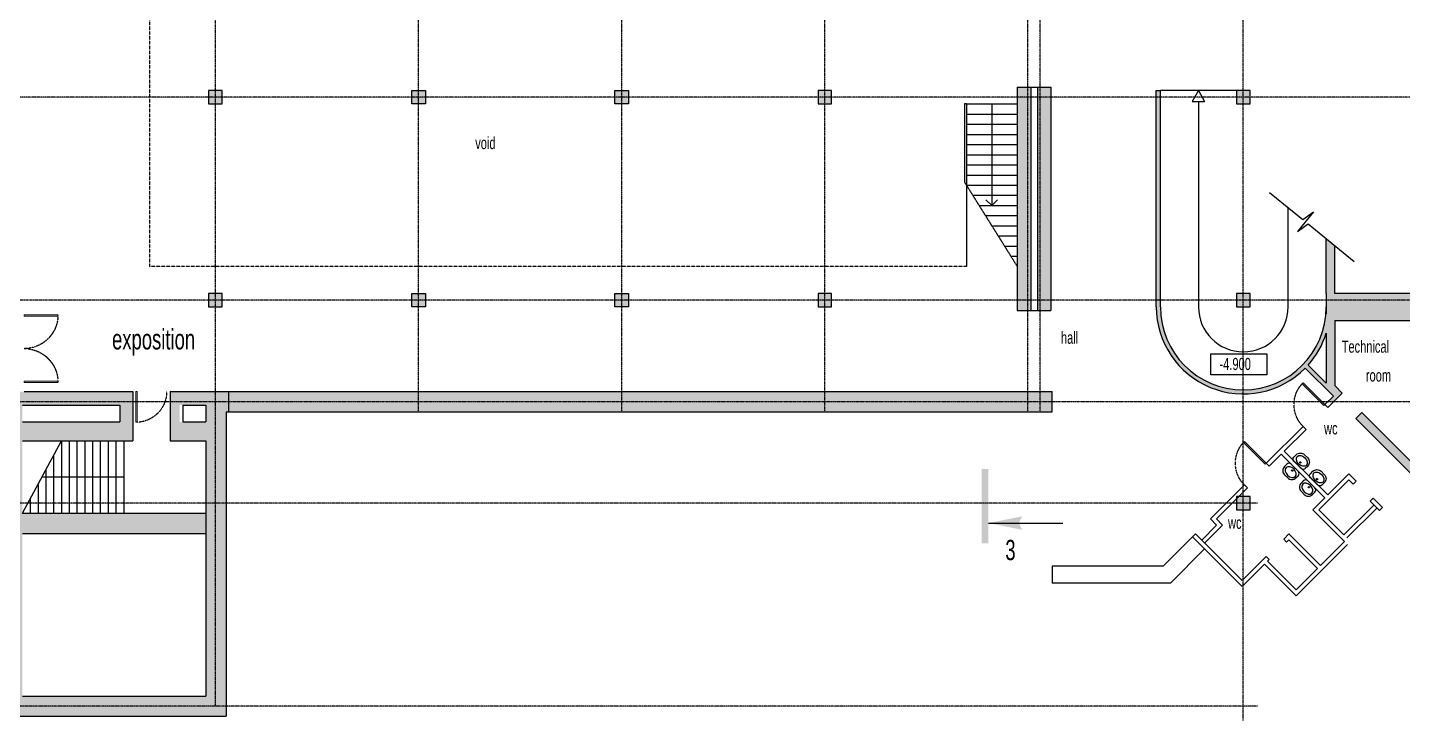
# Model space of a CAD drawing. Header units: millimetres. Extents: x 1991 to 138896, y 805 to 75693.
# Drawn here: x 63363 to 103976, y 1080 to 21566 of the extents above; entities that cross this region are included whole.
import ezdxf
from ezdxf.enums import TextEntityAlignment as Align

# ---------------------------------------------------------------- set-up
doc = ezdxf.new("R2010")
doc.units = ezdxf.units.MM
doc.linetypes.add('DASHDOT', pattern=[25.4, 12.7, -6.35, 0, -6.35])
doc.linetypes.add('HIDDEN2', pattern=[4.7625, 3.175, -1.5875])
for name, color, linetype in [('AXIS', 40, 'Continuous'), ('comunication', 250, 'Continuous'), ('Door', 14, 'Continuous'), ('gips', 3, 'Continuous'), ('Sanitari', 144, 'Continuous'), ('txt', 164, 'Continuous'), ('wall', 5, 'Continuous')]:
    doc.layers.add(name, color=color, linetype=linetype)
doc.layers.add('hatch', color=4, linetype='Continuous', lineweight=9)
doc.styles.add('ST_1', font='arial.ttf', dxfattribs={"width": 0.65, "height": 600})

# ---------------------------------------------------------------- blocks, each defined once
blk = doc.blocks.new('double 1000 door')
at = {"color": 0, "linetype": 'ByBlock', "lineweight": 5, "flags": 128}
for points in [[(0, 0), (0, 1000), (40, 1000), (40, 0), (0, 0)], [(2000, 0), (2000, 1000), (1960, 1000), (1960, 0), (2000, 0)]]:
    blk.add_lwpolyline(points, dxfattribs=at)
at = {"color": 30, "linetype": 'HIDDEN2', "lineweight": -3}
for centre, start, end in [((0, 0), 0, 90), ((2000, 0), 90, 180)]:
    blk.add_arc(centre, 1000, start, end, dxfattribs=at)
blk = doc.blocks.new('900door')
at = {"color": 0, "linetype": 'ByBlock', "lineweight": 5, "flags": 128}
blk.add_lwpolyline([(0, 0), (910, 0), (910, -40), (0, -40), (0, 0)], dxfattribs=at)
at = {"color": 30, "linetype": 'HIDDEN2', "lineweight": -3}
blk.add_arc((0, 0), 910, 270, 357.4778, dxfattribs=at)

msp = doc.modelspace()

# ---------------------------------------------------------------- hatches: boundary and pattern name
at = {"layer": 'hatch', "true_color": 0x83827c}
h = msp.add_hatch(color=8, dxfattribs=at)
h.dxf.hatch_style = 1
h.paths.add_polyline_path([(93593.9, 22204.6), (93193.9, 22204.6), (93193.9, 28804.6), (93593.9, 28804.6)])
h.paths.add_polyline_path([(93593.9, 13204.6), (93193.9, 13204.6), (93193.9, 19804.6), (93593.9, 19804.6)])
h.paths.add_polyline_path([(92993.9, 22204.6), (92593.9, 22204.6), (92593.9, 28804.6), (92993.9, 28804.6)])
h.paths.add_polyline_path([(92993.9, 13204.6), (92593.9, 13204.6), (92593.9, 19804.6), (92993.9, 19804.6)])
h = msp.add_hatch(color=8, dxfattribs=at)
h.dxf.hatch_style = 1
h.paths.add_polyline_path([(69113.9, 19704.6), (68713.9, 19704.6), (68713.9, 19304.6), (69113.9, 19304.6)])
h.paths.add_polyline_path([(69113.9, 13704.6), (68713.9, 13704.6), (68713.9, 13304.6), (69113.9, 13304.6)])
h.paths.add_polyline_path([(75113.9, 19704.6), (74713.9, 19704.6), (74713.9, 19304.6), (75113.9, 19304.6)])
h.paths.add_polyline_path([(75113.9, 13704.6), (74713.9, 13704.6), (74713.9, 13304.6), (75113.9, 13304.6)])
h.paths.add_polyline_path([(81113.9, 19704.6), (80713.9, 19704.6), (80713.9, 19304.6), (81113.9, 19304.6)])
h.paths.add_polyline_path([(81113.9, 13704.6), (80713.9, 13704.6), (80713.9, 13304.6), (81113.9, 13304.6)])
h.paths.add_polyline_path([(87113.9, 19704.6), (86713.9, 19704.6), (86713.9, 19304.6), (87113.9, 19304.6)])
h.paths.add_polyline_path([(87113.9, 13704.6), (86713.9, 13704.6), (86713.9, 13304.6), (87113.9, 13304.6)])
h = msp.add_hatch(color=8, dxfattribs=at)
h.dxf.hatch_style = 1
h.paths.add_polyline_path([(96823.9, 19504.6), (96698.9, 19504.6), (96698.9, 13504.6), (96823.9, 13504.6)])
h.paths.add_polyline_path([(96823.9, 19704.6), (96698.9, 19704.6), (96698.9, 19504.6), (96823.9, 19504.6)])
h = msp.add_hatch(color=8, dxfattribs=at)
h.dxf.hatch_style = 1
h.paths.add_polyline_path([(99473.9, 19704.6), (99073.9, 19704.6), (99073.9, 19304.6), (99473.9, 19304.6)])
h.paths.add_polyline_path([(99473.9, 13704.6), (99073.9, 13704.6), (99073.9, 13304.6), (99473.9, 13304.6)])
h.paths.add_polyline_path([(99473.9, 7704.6), (99073.9, 7704.6), (99073.9, 7304.6), (99473.9, 7304.6)])
h = msp.add_hatch(color=8, dxfattribs=at)
h.dxf.hatch_style = 1
h.paths.add_polyline_path([(105273.9, 13773.3), (105205.2, 13704.6), (104973.9, 13704.6), (101973.9, 13704.6), (101973.9, 15117.4), (101723.9, 15321.8), (101723.9, 13704.6), (101723.9, 13504.6), (105273.9, 13504.6)])
h.paths.add_polyline_path([(106461.2, 14423.2), (106192.5, 14691.9), (105273.9, 13773.3), (105273.9, 13504.6), (105573.9, 13504.6), (105573.9, 13535.9)])
h = msp.add_hatch(color=8, dxfattribs=at)
h.dxf.hatch_style = 1
h.paths.add_polyline_path([(66473.9, 10804.6), (38638.1, 10804.6), (36113.9, 13328.9), (36113.9, 13704.6), (35738.1, 13704.6), (35313.9, 13280.4), (38389.6, 10204.6), (62633.9, 10204.6), (62633.9, 8802.4), (63213.9, 8802.4), (63213.9, 9344.6), (66473.9, 9344.6), (66473.9, 10404.6)])
h.paths.add_polyline_path([(63213.9, 10404.6), (66093.9, 10404.6), (66093.9, 9904.6), (63213.9, 9904.6)], flags=16)
h = msp.add_hatch(color=8, dxfattribs=at)
h.dxf.hatch_style = 1
h.paths.add_polyline_path([(105573.9, 10504.6), (105273.9, 10504.6), (105273.9, 7328.8), (105573.9, 7028.8)])
h.paths.add_polyline_path([(105273.9, 10504.6), (104973.9, 10504.6), (104973.9, 7982.5), (102771.5, 10185.2), (102594.7, 10008.4), (105273.9, 7328.8)])
h.paths.add_polyline_path([(105273.9, 13504.6), (101723.9, 13504.6), (101723.9, 13304.6, -0.4142136), (99273.9, 10854.6), (99273.9, 10734.6, 0.2002309), (101100.3, 11496.6), (101933.6, 10669.6), (101768.6, 10504.6), (101945.4, 10504.6), (102198.8, 10758), (101973.9, 10982.9), (101973.9, 12904.6), (104973.9, 12904.6), (104973.9, 10504.6), (105273.9, 10504.6)])
h.paths.add_polyline_path([(101723.9, 11055.2), (101186.1, 11587.6, 0.1066205), (101723.9, 12528.5)], flags=16)
h.paths.add_polyline_path([(105573.9, 13504.6), (105273.9, 13504.6), (105273.9, 10504.6), (105573.9, 10504.6)])
h.paths.add_polyline_path([(96823.9, 13304.6), (96823.9, 13504.6), (96698.9, 13504.6), (96703.9, 13304.6, 0.4142136), (99273.9, 10734.6), (99273.9, 10854.6, -0.4142136)])
h = msp.add_hatch(color=8, dxfattribs=at)
h.dxf.hatch_style = 1
h.paths.add_polyline_path([(68633.9, 10404.6), (67853.9, 10404.6), (67853.9, 9904.6), (68633.9, 9904.6)], flags=16)
h.paths.add_polyline_path([(69299.7, 10804.6), (67573.9, 10804.6), (67573.9, 9344.6), (68633.9, 9344.6), (69233.9, 9385.1), (69233.9, 10204.6), (69299.7, 10204.6)])
h = msp.add_hatch(color=8, dxfattribs=at)
h.dxf.hatch_style = 1
h.paths.add_polyline_path([(74913.9, 10504.6), (69299.7, 10504.6), (69299.7, 10204.6), (74913.9, 10204.6)])
h.paths.add_polyline_path([(74913.9, 10804.6), (69299.7, 10804.6), (69299.7, 10504.6), (74913.9, 10504.6)])
h.paths.add_polyline_path([(80913.9, 10504.6), (74913.9, 10504.6), (74913.9, 10204.6), (80913.9, 10204.6)])
h.paths.add_polyline_path([(80913.9, 10804.6), (74913.9, 10804.6), (74913.9, 10504.6), (80913.9, 10504.6)])
h.paths.add_polyline_path([(86913.9, 10804.6), (80913.9, 10804.6), (80913.9, 10504.6), (86913.9, 10504.6)])
h.paths.add_polyline_path([(86913.9, 10504.6), (80913.9, 10504.6), (80913.9, 10204.6), (86913.9, 10204.6)])
h.paths.add_polyline_path([(92913.9, 10504.6), (86913.9, 10504.6), (86913.9, 10204.6), (92913.9, 10204.6)])
h.paths.add_polyline_path([(92913.9, 10804.6), (86913.9, 10804.6), (86913.9, 10504.6), (92913.9, 10504.6)])
h.paths.add_polyline_path([(93623.9, 10804.6), (93273.9, 10804.6), (93273.9, 10504.6), (93623.9, 10504.6)])
h.paths.add_polyline_path([(93273.9, 10804.6), (92913.9, 10804.6), (92913.9, 10504.6), (93273.9, 10504.6)])
h.paths.add_polyline_path([(93273.9, 10504.6), (92913.9, 10504.6), (92913.9, 10204.6), (93273.9, 10204.6)])
h.paths.add_polyline_path([(93623.9, 10504.6), (93273.9, 10504.6), (93273.9, 10204.6), (93623.9, 10204.6)])
h = msp.add_hatch(color=8, dxfattribs=at)
h.dxf.hatch_style = 1
h.paths.add_polyline_path([(62633.9, 7204.6), (63213.9, 7204.6), (63213.9, 8834), (62633.9, 8834)])
h.paths.add_polyline_path([(68633.9, 6604.6), (68633.9, 7204.6), (63213.9, 7204.6), (62633.9, 7204.6), (62633.9, 1304.6), (68613.9, 1304.6), (68613.9, 1804.6), (63213.9, 1804.6), (63213.9, 6604.6)])
h.paths.add_polyline_path([(68633.9, 4969.7), (69233.9, 6922.4), (69233.9, 9385.1), (68633.9, 9344.6)])
h.paths.add_polyline_path([(69233.9, 6922.4), (68633.9, 4969.7), (68633.9, 1804.6), (68613.9, 1804.6), (68613.9, 1304.6), (62633.9, 1304.6), (62633.9, 1204.6), (69233.9, 1204.6)])

# ---------------------------------------------------------------- linework, layer by layer
at = {"color": 18, "true_color": 0x000000}
for p, q in [((99073.9, 19704.6), (96823.9, 19704.6)), ((97948.9, 19704.6), (97765.4, 19381.7)), ((97948.9, 19704.6), (98132.3, 19381.7)), ((97948.9, 19381.7), (97948.9, 13304.6)), ((100598.9, 13304.6), (100598.9, 16225.3))]:
    msp.add_line(p, q, dxfattribs=at)
at = {"color": 18, "lineweight": -3, "true_color": 0x000000}
msp.add_line((97765.4, 19381.7), (98132.3, 19381.7), dxfattribs=at)
at = {"color": 18, "true_color": 0x000000, "flags": 128}
msp.add_lwpolyline([(100049.8, 16690.3), (101030.5, 15888.6), (101344.1, 16114.2), (100871.7, 15536.4), (101185.3, 15762), (102549.8, 14646.5)], dxfattribs=at)
at = {"color": 18, "true_color": 0x000000}
msp.add_arc((99273.9, 13304.6), 1325, 180, 0, dxfattribs=at)
at = {"layer": 'AXIS', "color": 40, "linetype": 'DASHDOT'}
for p, q in [((99273.9, 1080.4), (99273.9, 44733)), ((68913.9, 1504.6), (68913.9, 43043.5)), ((74913.9, 10204.6), (74913.9, 43043.5)), ((80913.9, 10204.6), (80913.9, 43043.5)), ((86913.9, 10204.6), (86913.9, 43043.5)), ((92913.9, 10204.6), (92913.9, 43043.5)), ((93273.9, 10204.6), (93273.9, 43043.5)), ((117698.1, 19504.6), (3391, 19504.6)), ((111698.1, 13504.6), (3391, 13504.6)), ((108698.1, 10504.6), (3391, 10504.6)), ((99698.1, 7504.6), (3391, 7504.6)), ((99698.1, 1504.6), (3391, 1504.6))]:
    msp.add_line(p, q, dxfattribs=at)
at = {"layer": 'comunication', "color": 18, "linetype": 'HIDDEN2', "true_color": 0x000000}
for p, q in [((66963.9, 24204.6), (66963.9, 14504.6)), ((91043.9, 16984.6), (92593.9, 14504.6)), ((91093.9, 14504.6), (66963.9, 14504.6))]:
    msp.add_line(p, q, dxfattribs=at)
at = {"layer": 'comunication', "color": 18, "true_color": 0x000000}
for p, q in [((91043.9, 19304.6), (91043.9, 16984.6)), ((91093.9, 19304.6), (91043.9, 19304.6)), ((91093.9, 19304.6), (92593.9, 19304.6)), ((91093.9, 19304.6), (91093.9, 16904.6)), ((91093.9, 19304.6), (91093.9, 16904.6)), ((91843.9, 19304.6), (91843.9, 16304.6)), ((91093.9, 19004.6), (92593.9, 19004.6)), ((91093.9, 18704.6), (92593.9, 18704.6)), ((91093.9, 18404.6), (92593.9, 18404.6)), ((91093.9, 18104.6), (92593.9, 18104.6)), ((91093.9, 17804.6), (92593.9, 17804.6)), ((91093.9, 17504.6), (92593.9, 17504.6)), ((91093.9, 17204.6), (92593.9, 17204.6)), ((91093.9, 16904.6), (92593.9, 16904.6)), ((91093.9, 16904.6), (91093.9, 14504.6)), ((91281.4, 16604.6), (92593.9, 16604.6)), ((91468.9, 16304.6), (92593.9, 16304.6)), ((91843.9, 16304.6), (91672.8, 16475.7)), ((91843.9, 16304.6), (92015, 16475.7)), ((91656.4, 16004.6), (92593.9, 16004.6)), ((91843.9, 15704.6), (92593.9, 15704.6)), ((92031.4, 15404.6), (92593.9, 15404.6)), ((92218.9, 15104.6), (92593.9, 15104.6)), ((92406.4, 14804.6), (92593.9, 14804.6)), ((63213.9, 7204.6), (64363.9, 9344.6)), ((64363.9, 9344.6), (64363.9, 7204.6)), ((64593.9, 9344.6), (64593.9, 7204.6)), ((64823.9, 9344.6), (64823.9, 7204.6)), ((65053.9, 9344.6), (65053.9, 7204.6)), ((65283.9, 9344.6), (65283.9, 7204.6)), ((65513.9, 9344.6), (65513.9, 7204.6)), ((65743.9, 9344.6), (65743.9, 7204.6)), ((65973.9, 9344.6), (65973.9, 7204.6)), ((66203.9, 9344.6), (66203.9, 7204.6)), ((64133.9, 8916.6), (64133.9, 7204.6)), ((66203.9, 8274.6), (63788.9, 8274.6)), ((63903.9, 8488.6), (63903.9, 7204.6)), ((63673.9, 8060.6), (63673.9, 7204.6)), ((63443.9, 7632.6), (63443.9, 7204.6))]:
    msp.add_line(p, q, dxfattribs=at)
at = {"layer": 'gips'}
for p, q in [((101681.8, 10417.9), (101770.2, 10329.5)), ((99950.2, 8686.1), (101038.3, 9774.5)), ((101038.3, 9774.5), (101126.7, 9686.1)), ((100480.5, 9039.7), (101126.7, 9686.1)), ((100038.5, 8597.8), (100392.1, 8951.3)), ((100392.1, 8951.3), (101682.4, 7660.8)), ((100480.5, 9039.7), (101770.8, 7749.2)), ((99950.2, 8686.1), (100038.5, 8597.8)), ((101505.6, 7307.3), (102393, 8194.7)), ((101770.8, 7749.2), (102393.1, 8371.5)), ((102393, 8194.7), (102516.8, 8070.9)), ((102393.1, 8371.5), (102605.2, 8159.3)), ((102516.8, 8070.9), (102605.2, 8159.3)), ((99306.7, 8042.7), (98302.5, 7038.7)), ((99395.1, 7954.3), (98479.3, 7038.7)), ((99306.7, 8042.7), (99395.1, 7954.3)), ((101328.9, 7307.3), (101682.4, 7660.8)), ((102248, 6564.7), (103135.5, 7452.2)), ((102336.4, 6476.4), (103223.9, 7363.8)), ((103018.8, 7568.9), (103107.2, 7657.3)), ((103018.8, 7568.9), (103294.6, 7293.1)), ((103107.2, 7657.3), (103382.9, 7381.5)), ((103294.6, 7293.1), (103382.9, 7381.5)), ((98302.5, 7038.7), (98486.4, 6854.8)), ((98479.3, 7038.7), (98663.2, 6854.7)), ((101328.9, 7307.3), (102265.7, 6370.3)), ((101505.6, 7307.3), (102248, 6564.7)), ((97864.1, 6600.3), (97775.7, 6511.9)), ((97775.7, 6511.9), (99242.8, 5044.6)), ((97864.1, 6600.3), (99242.8, 5221.4)), ((98048, 6416.3), (98486.4, 6854.8)), ((98136.4, 6327.9), (98663.2, 6854.7)), ((100466.2, 6444.5), (100621.8, 6600.1)), ((100621.8, 6600.1), (101558.6, 5663.2)), ((100554.6, 6356.1), (100466.2, 6444.5)), ((100554.6, 6356.1), (100621.8, 6423.3)), ((100621.8, 6423.3), (101470.2, 5574.8)), ((100833.8, 4761.6), (102354.1, 6281.9)), ((101558.6, 5663.2), (102265.7, 6370.3)), ((99242.8, 5221.4), (99945.9, 5924.3)), ((99242.8, 5044.6), (99897, 5698.6)), ((99896.9, 5698.6), (100833.8, 4761.6)), ((100034.3, 5835.8), (99945.9, 5924.3)), ((99985.4, 5786.9), (100034.3, 5835.8)), ((99985.4, 5786.9), (100833.8, 4938.4)), ((100833.8, 4938.4), (101470.2, 5574.8))]:
    msp.add_line(p, q, dxfattribs=at)
at = {"layer": 'Sanitari'}
for points in [[(100767.4, 8866), (100839.1, 8937.6, -0.4142136), (101080.9, 8937.6), (101176.7, 8841.8, -0.4142136), (101176.7, 8600), (101105.1, 8528.3, -0.4142136), (100984.1, 8528.3), (100767.4, 8745, -0.4142136)], [(100561.9, 8660.5), (100490.2, 8588.8, 0.4142136), (100490.2, 8347), (100586.1, 8251.1, 0.4142136), (100827.9, 8251.1), (100899.6, 8322.8, 0.4142136), (100899.6, 8443.7), (100682.8, 8660.5, 0.4142136)], [(101051.9, 8170.4), (100980.2, 8098.8, 0.4142136), (100980.2, 7856.9), (101076.1, 7761.1, 0.4142136), (101317.9, 7761.1), (101389.6, 7832.8, 0.4142136), (101389.6, 7953.7), (101172.8, 8170.4, 0.4142136)], [(101257.4, 8375.9), (101329.1, 8447.6, -0.4142136), (101570.9, 8447.6), (101666.8, 8351.7, -0.4142136), (101666.8, 8109.9), (101595.1, 8038.2, -0.4142136), (101474.2, 8038.2), (101257.4, 8255, -0.4142136)]]:
    msp.add_lwpolyline(points, format="xyb", close=True, dxfattribs=at)
for centre in [(100961.5, 8708.1), (100719.8, 8466.3), (101451.6, 8218.1), (101209.8, 7976.3)]:
    msp.add_circle(centre, 20, dxfattribs=at)
for centre in [(101004, 8753.5), (101494, 8263.5)]:
    msp.add_ellipse(centre, major_axis=(-134.5, 134.5), ratio=0.6782786, dxfattribs=at)
at = {"layer": 'Sanitari', "extrusion": (0, 0, -1)}
for centre in [(100674.3, 8423.9), (101164.3, 7933.9)]:
    msp.add_ellipse(centre, major_axis=(-134.5, 134.5), ratio=0.6782786, dxfattribs=at)
at = {"layer": 'txt'}
msp.add_line((91743.7, 6916.8), (93943.7, 6916.8), dxfattribs=at)
msp.add_lwpolyline([(98311.2, 11918.7), (99966.2, 11918.7), (99966.2, 11294), (98311.2, 11294)], close=True, dxfattribs=at)
for points in [[(91743.7, 6316.8), (91543.7, 6316.8), (91743.7, 8516.8), (91543.7, 8516.8)], [(91743.7, 6916.8), (92743.7, 7116.8), (92743.7, 6716.8), (92643.7, 6916.8)]]:
    msp.add_solid(points, dxfattribs=at)
at = {"layer": 'wall'}
for p, q in [((92593.9, 19804.6), (93593.9, 19804.6)), ((92593.9, 19804.6), (93593.9, 19804.6)), ((92593.9, 19804.6), (92593.9, 13204.6)), ((92993.9, 19804.6), (92993.9, 13204.6)), ((93193.9, 19804.6), (93193.9, 13204.6)), ((93593.9, 19804.6), (93593.9, 13204.6)), ((96698.9, 13304.6), (96698.9, 19704.6)), ((96698.9, 19704.6), (96823.9, 19704.6)), ((96823.9, 13304.6), (96823.9, 19704.6)), ((101723.9, 13704.6), (101723.9, 15321.8)), ((101973.9, 13704.6), (101973.9, 15117.4)), ((101723.9, 13704.6), (101723.9, 13104.6)), ((104973.9, 13704.6), (101973.9, 13704.6)), ((92593.9, 13204.6), (93593.9, 13204.6)), ((101973.9, 12904.6), (101973.9, 10982.9)), ((101973.9, 12904.6), (104973.9, 12904.6)), ((101723.9, 12528.5), (101723.9, 11055.2)), ((101933.6, 10669.6), (101100.3, 11496.6)), ((101723.9, 11055.2), (101186.1, 11587.6)), ((101973.9, 10982.9), (102198.8, 10758)), ((63263.9, 10804.6), (66473.9, 10804.6)), ((66473.9, 10804.6), (66473.9, 10404.6)), ((67573.9, 10804.6), (93623.9, 10804.6)), ((67573.9, 10804.6), (67573.9, 10404.6)), ((69299.7, 10804.6), (69299.7, 10204.6)), ((93623.9, 10204.6), (93623.9, 10804.6)), ((101681.8, 10417.9), (101933.6, 10669.6)), ((101770.2, 10329.5), (102198.8, 10758)), ((63213.9, 10404.6), (66093.9, 10404.6)), ((66093.9, 10404.6), (66093.9, 9904.6)), ((66473.9, 10404.6), (66473.9, 9344.6)), ((67573.9, 10404.6), (67573.9, 9344.6)), ((67953.9, 10404.6), (68633.9, 10404.6)), ((67953.9, 10404.6), (67953.9, 9904.6)), ((68633.9, 10404.6), (68633.9, 9904.6)), ((69233.9, 10204.6), (93623.9, 10204.6)), ((69233.9, 10204.6), (69233.9, 1204.6)), ((101681.8, 10417.9), (101770.2, 10329.5)), ((102594.7, 10008.4), (102771.5, 10185.2)), ((102771.5, 10185.2), (104973.9, 7982.5)), ((63213.9, 9904.6), (66093.9, 9904.6)), ((67953.9, 9904.6), (68633.9, 9904.6)), ((102594.7, 10008.4), (105573.9, 7028.8)), ((63213.9, 9344.6), (66473.9, 9344.6)), ((67573.9, 9344.6), (68633.9, 9344.6)), ((68633.9, 9344.6), (68633.9, 1804.6)), ((63213.9, 7204.6), (68633.9, 7204.6)), ((63213.9, 6604.6), (68633.9, 6604.6)), ((97775.7, 6511.9), (96906.3, 5642.5)), ((97775.7, 6511.9), (98131.9, 6155.7)), ((98131.9, 6155.7), (97118.7, 5142.5)), ((96911.6, 5642.5), (93623.9, 5642.5)), ((93623.9, 5642.5), (93623.9, 5142.5)), ((97118.7, 5142.5), (93623.9, 5142.5)), ((63213.9, 1804.6), (68633.9, 1804.6)), ((62633.9, 1204.6), (69233.9, 1204.6))]:
    msp.add_line(p, q, dxfattribs=at)
for points in [[(68713.9, 19304.6), (69113.9, 19304.6), (69113.9, 19704.6), (68713.9, 19704.6)], [(75113.9, 19304.6), (74713.9, 19304.6), (74713.9, 19704.6), (75113.9, 19704.6)], [(81113.9, 19304.6), (80713.9, 19304.6), (80713.9, 19704.6), (81113.9, 19704.6)], [(86713.9, 19304.6), (87113.9, 19304.6), (87113.9, 19704.6), (86713.9, 19704.6)], [(99073.9, 19304.6), (99473.9, 19304.6), (99473.9, 19704.6), (99073.9, 19704.6)], [(68713.9, 13304.6), (69113.9, 13304.6), (69113.9, 13704.6), (68713.9, 13704.6)], [(75113.9, 13704.6), (75113.9, 13304.6), (74713.9, 13304.6), (74713.9, 13704.6)], [(81113.9, 13704.6), (81113.9, 13304.6), (80713.9, 13304.6), (80713.9, 13704.6)], [(86713.9, 13304.6), (87113.9, 13304.6), (87113.9, 13704.6), (86713.9, 13704.6)], [(99073.9, 13304.6), (99473.9, 13304.6), (99473.9, 13704.6), (99073.9, 13704.6)], [(99073.9, 7304.6), (99473.9, 7304.6), (99473.9, 7704.6), (99073.9, 7704.6)]]:
    msp.add_lwpolyline(points, close=True, dxfattribs=at)
for radius, start, end in [(2570, 180, 315.29062), (2450, 180, 0), (2570, 318.07848, 342.42213)]:
    msp.add_arc((99273.9, 13304.6), radius, start, end, dxfattribs=at)

# ---------------------------------------------------------------- block references
at = {"layer": 'Door', "color": 18, "lineweight": -3, "true_color": 0x000000, "xscale": -1}
for name, p, rotation in [('double 1000 door', (63263.9, 11074.6), 270), ('900door', (101681.8, 10417.9), 314.9918110986384), ('900door', (66563.9, 10804.6), 90), ('900door', (99950.2, 8686.1), 315)]:
    msp.add_blockref(name, p, dxfattribs=dict(at, rotation=rotation))

# ---------------------------------------------------------------- texts
at = {"layer": 'txt', "style": 'ST_1', "width": 0.65}
for s, height, p in [('void', 360, (76588.1, 17969.9)), ('exposition', 600, (65860.9, 12048.9)), ('hall', 360, (93887.2, 12216.8)), ('Technical', 360, (102180.3, 11952.9)), ('-4.900', 360, (98571.7, 11439.8)), ('room', 360, (102894, 11100.1)), ('wc', 360, (101658.9, 9536.1)), ('wc', 360, (98822.9, 6747))]:
    msp.add_text(s, height=height, dxfattribs=at).set_placement(p)
msp.add_text('3', height=600, dxfattribs=at).set_placement((92396.4, 6119.5), align=Align.MIDDLE_CENTER)

doc.saveas('drawing.dxf')
